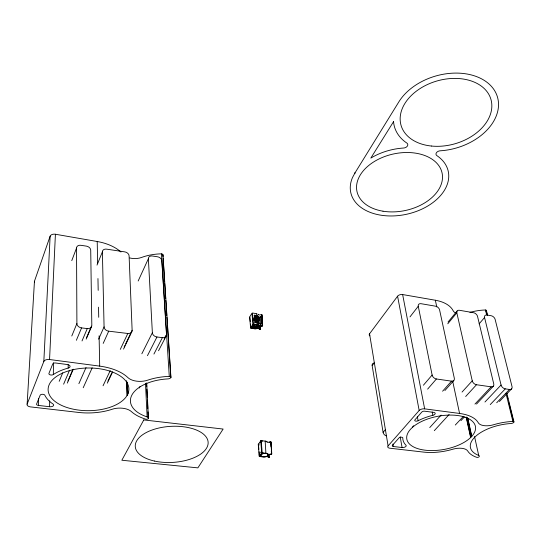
<?xml version="1.0" encoding="UTF-8"?>
<svg xmlns="http://www.w3.org/2000/svg" width="541" height="541" viewBox="0 0 541 541"><rect width="100%" height="100%" fill="white"/><g stroke="black" fill="none" stroke-linecap="round" stroke-linejoin="round"><path stroke-width="0.81" d="M68.166 368.096A3.537 1.914 0.6 0 0 70.032 366.169A3.537 1.914 0.6 0 0 67.314 364.526L55.595 362.997A2.401 1.298 0.9 0 0 52.741 363.958L48.94 373.398A2.495 1.339 0.9 0 0 50.327 374.899A2.495 1.339 0.9 0 0 53.349 374.541L53.809 374.23A44.977 23.777 -0.4 0 1 66.793 368.482L68.166 368.096L68.173 364.742M258.395 445.182L258.848 444.127M258.875 444.364L258.835 445.148M53.349 374.541L53.464 362.72M49.596 406.724A3.374 1.738 0.4 0 0 53.153 405.973A3.374 1.738 0.4 0 0 52.991 403.992L52.085 403.37A44.957 23.763 -0.4 0 1 45.045 395.633L44.883 395.275A2.435 1.265 0.8 0 0 42.475 394.281A2.435 1.265 0.8 0 0 40.129 395.261L36.605 404.012A2.292 1.177 0.7 0 0 38.384 405.425L49.596 406.724L49.664 400.827M258.754 323.423A3.733 2.191 -3.5 0 0 257.502 322.713L257.083 315.633A3.713 2.205 -3.5 0 1 258.314 316.37L258.977 323.376L258.639 323.775M38.384 405.425L38.512 398.67M255.819 322.071L254.662 321.902L254.486 315.153L255.44 315.565L255.623 322.47M255.629 322.429L255.068 315.234M260.823 316.701L261.269 323.775A3.746 2.205 -3.8 0 0 260.701 323.91L260.201 323.721L259.802 317.263L260.248 316.85A3.611 2.137 -3.7 0 1 260.823 316.701L261.283 316.938L261.688 323.396M254.601 324.83L254.926 326.886A3.733 2.191 -3.5 0 0 256.732 326.723L257.191 326.324L257.097 324.668M147.984 411.877L148.315 418.585A1.697 0.872 -2.4 0 1 145.745 419.153L145.258 419.005A43.239 22.756 -2.9 0 1 131.314 411.525A13.741 7.053 -1.6 0 0 112.129 409.267A44.957 23.763 -0.4 0 1 78.465 412.425L30.134 406.852A4.592 2.353 0.9 0 1 27.131 404.134L43.828 361.462A4.822 2.617 1.1 0 1 49.562 359.522L55.412 234.246L97.218 241.509A41.495 25.386 1.5 0 1 120.088 251.261M43.828 361.462L50.137 236.18A4.423 2.773 3.4 0 1 55.412 234.246M259.761 454.724L259.673 455.333M27.131 404.134L34.455 281.246L50.137 236.18M261.648 452.127L261.56 452.729M261.147 452.716L261.181 452.107M259.653 320.171L259.552 317.594M254.371 324.674C255.528 323.504 251.761 324.444 253.053 325.236A3.767 2.178 -5.3 0 1 254.256 324.708L254.229 324.397A3.767 2.178 -5.3 0 0 253.066 324.891L252.918 325.114M260.268 442.355L260.776 441.571M259.335 454.562L259.335 455.65M259.288 454.758L259.288 455.522M260.715 442.491L260.769 441.882M261.127 452.1L261.364 451.627M268.857 455.109L269.005 457.53A3.875 1.88 -6 0 1 267.836 456.881A1.238 0.602 -5.9 0 0 266.172 456.699A3.895 1.893 -5.8 0 1 263.149 456.996L259.261 456.455L261.858 452.891L265.888 453.223A3.895 1.893 -5.8 0 1 268.086 454.082A1.244 0.609 -5.9 0 0 269.749 454.264A3.875 1.88 -6 0 1 271.65 453.953L270.899 441.814A3.861 1.907 -6 0 0 269.005 442.139A1.238 0.609 -5.9 0 1 267.349 441.956A3.868 1.914 -5.8 0 0 265.171 441.084L260.796 440.692L258.388 444.425M259.274 454.555L259.734 454.251M254.189 320.015L254.493 319.819A3.713 2.205 -3.5 0 0 255.623 319.785M71.77 260.634L76.538 248.055A4.511 3.32 19.7 0 1 80.907 245.303L86.317 246.114A4.497 3.307 20 0 1 90.719 250.165L91.821 325.364A4.707 3.679 19.9 0 1 87.27 328.59L82.016 340.945M97.008 265.097L102.384 251.896A4.443 3.273 21.2 0 1 106.618 249.151L124.714 251.863A4.402 3.239 22.3 0 1 129.089 255.866L132.132 330.287L131.044 332.559M253.472 324.228L252.83 325.114M71.784 335.988L76.903 323.545L76.538 248.055M59.185 381.324L62.749 372.803M76.369 340.282L81.556 327.9A4.72 3.692 19.5 0 1 76.903 323.545M63.615 384.184L69.532 370.287M67.97 380.959L72.934 369.375M86.519 337.719L91.49 326.142M67.307 383.096L73.272 369.205M86.188 339.112L91.49 326.764M258.355 445.351L258.841 445.338M78.885 383.67L86.033 367.549M98.631 339.146L104.075 326.865L102.384 251.896M83.206 387.755L92.166 367.873M103.196 343.407L108.707 331.173A4.653 3.638 21.5 0 1 104.075 326.865M138.171 280.995L148.369 258.726A4.342 3.192 24 0 1 152.359 256.008L157.499 256.779A4.328 3.178 24.3 0 1 161.847 260.735L166.5 334.48A4.531 3.523 25.4 0 1 162.374 337.652L153.928 354.057M127.838 393.963L127.115 395.39A40.379 21.342 -0.4 0 1 59.591 404.391A40.379 21.342 -0.4 0 1 77.654 368.834A40.379 21.342 -0.4 0 1 127.838 393.963L127.426 383.008M103.054 385.767L110.229 370.612M120.278 349.398L127.811 333.479A4.605 3.598 22.9 0 0 132.132 330.287M107.936 381.053L111.906 372.715M124.187 346.957L124.91 345.442M125.627 343.927L130.327 334.074M107.287 383.163L112.704 371.809M123.537 349.087L131.848 331.674M261.851 314.639L262.534 325.486A3.753 2.164 -5.6 0 0 260.694 325.81A1.204 0.697 -5.5 0 1 259.085 325.56A3.767 2.178 -5.3 0 0 256.955 324.526L253.046 324.039L250.578 328.029L254.344 328.772A3.767 2.178 -5.3 0 0 257.273 328.515A1.197 0.69 -5.4 0 1 258.882 328.759A3.753 2.164 -5.6 0 0 260.032 329.543L259.91 329.192M251.842 326.879L251.125 327.893M141.843 353.773L152.366 332.756L148.369 258.726M147.456 355.687L156.958 336.996L162.374 337.652M164.187 338.957L166.114 335.224M139.233 388.012L140.004 386.517M158.533 350.757L166.256 335.853M259.335 454.386L259.68 454.176M261.553 452.905L261.114 452.878M263.386 453.338L263.102 453.446A3.895 1.893 -5.8 0 0 261.898 453.906C260.701 454.122 262.845 452.033 263.393 453.209M259.274 456.401L258.253 444.208M259.721 456.333L260.654 455.596A3.895 1.893 -5.8 0 0 261.073 456.252L259.748 456.408M249.658 317.033L251.964 313.185L252.931 324.14M254.054 315.802L254.622 315.153M254.182 320.096L254.676 319.603A3.327 1.975 -3.5 0 0 255.629 319.555M251.524 327.102L251.044 328.015L252.329 327.873A3.767 2.178 -5.3 0 1 251.917 327.143L251.511 326.947M258.977 323.376L258.767 323.788L258.368 316.377M254.696 322.794L255.034 322.24M256.813 319.832L256.887 319.346M258.375 317.263L258.591 316.911M255.237 322.72L255.48 322.314M260.214 324.316L260.701 323.91M259.504 317.75L259.802 317.263M259.721 317.378L260.248 316.85M257.063 322.693L257.144 322.308M254.946 326.886L255.082 326.669A3.347 1.968 -3.5 0 0 256.907 326.439L257.408 325.939L257.191 326.284M259.903 324.201L260.201 323.721M260.491 324.242A3.28 1.927 -3.8 0 1 261.1 324.045L261.269 323.775M260.573 328.61L260.262 329.462L260.559 328.603A2.597 1.495 -5.6 0 1 259.822 327.041M262.615 325.317L262.29 326.162A2.597 1.495 -5.6 0 0 259.876 327.298L259.89 327.291A2.597 1.495 -5.6 0 0 260.593 328.908L260.606 328.921M262.311 326.162L262.656 325.418L261.986 314.747M261.276 441.064L262.696 441.064M369.848 335.833A3.645 2.049 -9.4 0 1 369.544 333.811L397.588 296.204A3.807 2.225 -10.7 0 1 402.639 294.554L435.343 300.235A36.125 20.402 -11 0 1 453.115 310.676A11.679 6.6 -12.6 0 0 455.184 312.739M386.139 435.83A3.834 2.874 41.8 0 1 383.089 432.32L372.161 365.608L374.237 362.937M409.97 316.911L418.261 306.24A3.915 2.651 37.7 0 1 421.067 303.704L435.519 306.186A3.895 2.617 38.2 0 1 439.576 309.871L454.312 378.24A4.098 2.854 41.2 0 1 451.512 381.148L442.599 391.211M448.043 322.03L457.091 311.041M447.772 323.788L456.827 312.806A3.868 2.57 39 0 1 459.458 310.291L473.497 312.698A3.848 2.536 39.5 0 1 477.52 316.329L493.764 383.954A4.051 2.752 42.4 0 1 491.14 386.835L474.951 404.08M383.089 432.32L385.266 429.777M423.407 385.212L432.124 375.028L418.261 306.24M479.089 323.89L484.56 317.533A3.834 2.509 39.9 0 1 487.069 315.024L491.1 315.714A3.828 2.495 40 0 1 495.116 319.325L512.029 386.599A4.03 2.705 42.9 0 1 509.494 389.473L496.706 402.741M427.633 389.128L436.404 378.977L451.512 381.148M388.093 445.912L419.174 410.484A4.105 2.063 -10.2 0 1 424.644 408.854L459.58 413.446A38.844 18.786 -10.4 0 1 478.278 422.751A12.565 6.086 -11.8 0 0 493.642 424.726A38.113 17.806 -11.8 0 1 512.902 421.432A1.576 0.751 -12.2 0 1 513.727 422.413A2.813 1.346 -12.2 0 1 510.792 423.535A34.218 15.987 -11.8 0 0 475.181 436.77L474.017 437.953A34.218 15.987 -11.8 0 0 478.704 455.414A2.685 1.238 -11 0 1 479.028 456.814A1.495 0.69 -11.1 0 1 476.675 457.307L476.323 457.186A38.113 17.806 -11.8 0 1 467.722 451.005A11.997 5.593 -10.6 0 0 452.729 449.24A38.844 18.786 -10.4 0 1 423.61 452.1L389.439 448.158A3.915 1.887 -9.1 0 1 388.093 445.912L369.544 333.811M412.526 427.025L413.642 425.767M444.871 390.561L453.798 380.506M429.743 427.579L441.077 415.116M462.048 392.056L472.252 380.837L456.827 312.806M434.288 430.67L449.118 414.528M465.659 396.526L476.499 384.732L491.14 386.835M471.786 436.35L470.629 437.541A34.895 16.872 -10.4 0 1 411.356 445.581A34.895 16.872 -10.4 0 1 440.273 415.867A34.895 16.872 -10.4 0 1 471.786 436.35L467.83 418.24M455.299 425.023L463.394 416.401M460.912 420.661L464.388 416.969M476.54 404.046L493.331 386.193M484.952 402.004L501.067 385.009L484.56 317.533M490.241 404.587L505.294 388.871L509.494 389.473M499.417 401.49L511.637 388.83M261.851 453.933L261.763 452.317M418.125 420.742L418.626 420.479A38.844 18.786 -10.4 0 1 431.576 415.637L432.874 415.312A3.03 1.508 -10.4 0 0 435.174 413.703A3.03 1.508 -10.4 0 0 433.591 412.37L424.59 411.194A2.049 1.028 -10.2 0 0 421.858 412.005L414.961 419.823A2.13 1.055 -9.9 0 0 415.495 421.06A2.13 1.055 -9.9 0 0 418.125 420.742L417.348 416.597M252.992 324.938L253.093 325.209A3.381 1.954 -5.3 0 1 253.465 324.965M259.978 317.202L260.045 317.168A3.354 1.981 -3.7 0 1 260.64 316.979L260.661 316.979M254.27 315.721L254.284 315.714A3.232 1.921 -3.5 0 1 254.825 315.64L254.845 315.64M261.026 314.679L259.254 315.024L258.341 314.585M260.654 441.429L260.268 442.558M258.787 444.08L258.334 444.973L258.632 445.649M259.896 325.601L260.207 325.594A1.204 0.697 -5.5 0 0 260.674 325.499A3.753 2.164 -5.6 0 1 262.257 325.188M255.082 326.669L254.683 326.331M262.196 452.824L261.181 440.631M260.776 456.536L260.688 454.92M259.89 325.601L259.754 325.736A1.204 0.697 -5.5 0 1 259.071 325.405A3.767 2.178 -5.3 0 0 257.063 324.384M393.341 446.508L402.064 447.515A2.894 1.393 -9.4 0 0 405.304 446.873A2.894 1.393 -9.4 0 0 405.973 445.216L405.473 444.702A38.844 18.786 -10.4 0 1 402.795 438.305L402.808 438A2.083 1.014 -9.4 0 0 401.233 437.196A2.083 1.014 -9.4 0 0 398.9 438.027L392.441 445.344A1.961 0.947 -9.2 0 0 393.341 446.508L392.922 444.019M81.556 327.9L87.27 328.59M108.707 331.173L127.811 333.479M49.562 359.522L99.706 366.122M256.299 313.624L252.417 313.009L253.398 323.978M261.208 453.088L261.641 451.931M257.651 314.057L258.219 314.463M252.383 327.643L252.302 327.562A3.767 2.178 -5.3 0 1 251.89 326.825L251.856 326.744M258.584 323.714L258.591 323.728A3.347 1.968 -3.5 0 0 258.321 323.491M258.145 316.62L258.199 316.688A3.327 1.975 -3.5 0 0 256.921 315.897M251.876 326.771L251.917 327.143M261.215 453.013L261.08 452.513M260.715 441.564L260.83 442.085M486.42 310.507L487.63 315.423M506.856 393.233L513.943 421.899M469.953 312.394A35.496 19.415 -12.7 0 1 485.433 309.986A1.461 0.818 -13.2 0 1 486.237 311.061L487.049 314.335M507.262 396.215L507.871 398.67M508.878 402.761L513.328 420.776M485.433 309.986L486.643 314.903M506.038 393.571L512.902 421.432M474.538 436.506L478.704 455.414M467.478 417.611L471.61 436.54M466.518 417.611L470.819 437.351M466.153 416.976L470.629 437.541M435.343 300.235L436.756 306.855M452.682 381.216L459.573 413.452M432.218 411.992L432.874 415.312M402.639 294.554L424.644 408.854M397.588 296.204L419.174 410.484M400.191 436.763L402.064 447.515M260.038 329.239L260.052 329.395A3.753 2.164 -5.6 0 1 259.815 329.3M256.955 324.526L256.312 313.658M252.045 328.191L251.93 326.257M249.881 317.337L250.246 321.53M250.463 324.045L250.754 327.4M260.674 440.787L261.736 452.986M249.658 317.06L250.598 327.968M258.53 445.25L258.875 449.307M259.085 451.742L259.43 455.793M162.963 254.784L170.909 377.226M129.718 257.949A13.268 8.331 -0.1 0 0 141.58 257.442A39.993 24.419 -1.5 0 1 161.448 253.844A1.65 1.035 -1.2 0 1 162.902 255.149L163.01 256.826M163.118 258.503L164.64 281.983M164.748 283.66L165.729 298.754M165.837 300.431L166.811 315.525M166.919 317.195L167.358 323.903M167.467 325.581L170.834 377.571A3.199 1.731 -2.7 0 1 167.899 378.896A38.824 20.43 -2.9 0 0 132.193 394.504L131.47 395.924A38.824 20.43 -2.9 0 0 147.125 416.908A3.057 1.562 -2.4 0 1 148.315 418.585M161.448 253.844L169.272 376.374A1.785 0.967 -2.7 0 1 170.834 377.571M271.021 441.909L271.785 454.027M271.055 446.866L270.75 442.017A3.462 1.711 -6 0 0 269.114 442.322M271.312 450.91L271.514 454.142A3.489 1.691 -6 0 0 268.187 455.448L268.147 455.502A3.489 1.691 -6 0 0 269.168 457.334M261.729 314.869L261.83 316.485M262.128 321.347L262.378 325.405A3.374 1.948 -5.6 0 0 262.087 325.425M269.019 454.913L269.249 457.476M259.592 318.656L259.694 320.299M260.093 326.865L260.241 329.327M260.005 326.575L260.153 329.002A3.374 1.948 -5.6 0 1 259.93 328.908M267.721 453.791L267.748 455.508A3.503 1.704 -5.8 0 1 261.79 456.388A3.503 1.704 -5.8 0 1 263.92 453.473A3.503 1.704 -5.8 0 1 267.815 455.407L267.633 453.906M258.192 316.228L258.625 323.518M258.111 316.363L258.544 323.653M265.171 441.084L265.888 453.223M257.022 319.488L257.212 322.713M256.745 318.013L257.009 322.531M253.979 318.656L254.081 320.34M253.986 317.56L254.121 320.306M146.692 382.9L148.43 418.139M146.577 383.359L146.739 386.714M146.868 389.229L147.28 397.615M147.402 400.137L147.815 408.523M145.488 383.312L147.125 416.908M127.297 382.392L127.73 394.193M126.709 380.85L127.236 395.167M126.587 381.074L127.115 395.39M97.218 241.509L97.651 263.406M97.955 278.554L98.185 290.355M98.53 307.18L98.726 317.296M99.098 335.805L99.7 366.129A44.957 23.763 -0.4 0 1 127.906 377.604A14.384 7.811 -1.8 0 0 147.734 380.154A43.239 22.756 -2.9 0 1 169.272 376.374M254.459 328.637A3.767 2.178 -5.3 0 0 257.252 328.36A1.197 0.69 -5.4 0 1 258.185 328.272L258.578 328.238A1.197 0.69 -5.4 0 1 258.848 328.448M262.27 325.344A3.625 2.09 -5.6 0 1 262.52 325.33M257.367 322.97A3.347 1.968 -3.5 0 1 258.03 323.281M253.127 326.176A3.246 1.907 -3.5 0 1 252.904 326.04M259.957 326.838A2.597 1.495 -5.6 0 1 260.336 326.487M260.498 326.385A2.597 1.495 -5.6 0 1 261.594 325.952M259.396 328.928A3.753 2.164 -5.6 0 1 259.058 328.671M256.569 324.87A2.61 1.508 -5.3 0 1 258.043 326.737L258.077 326.69A2.61 1.508 -5.3 0 1 254.676 327.805A2.61 1.508 -5.3 0 1 253.195 325.946M253.465 325.621A2.61 1.508 -5.3 0 1 253.722 325.418M253.993 325.263A2.61 1.508 -5.3 0 1 255.183 324.877M258.334 327.332A3.381 1.954 -5.3 0 1 257.989 327.589M257.239 327.961A3.381 1.954 -5.3 0 1 256.704 328.13M253.979 328.15A3.381 1.954 -5.3 0 1 253.445 327.968M252.376 327.075A3.381 1.954 -5.3 0 1 252.255 326.507M253.655 324.87A3.381 1.954 -5.3 0 1 254.54 324.553M256.684 324.411A3.381 1.954 -5.3 0 1 257.577 324.62M257.807 324.708A3.381 1.954 -5.3 0 1 258.145 324.884M258.327 325.006A3.381 1.954 -5.3 0 1 258.612 325.249M260.485 325.831A3.374 1.948 -5.6 0 1 261.06 325.621M156.958 336.996A4.544 3.537 25 0 1 152.366 332.756M162.902 255.149A2.955 1.853 -1.2 0 1 162.543 255.636M120.528 251.626A41.495 25.386 1.5 0 1 120.947 251.998M34.448 282.226A4.227 2.516 3 0 1 34.455 281.246M505.294 388.871A4.037 2.719 42.8 0 1 501.067 385.009M372.161 365.608A3.659 2.651 38.3 0 1 373.047 363.383M373.364 363.214A3.659 2.651 38.3 0 1 373.723 363.092M436.404 378.977A4.112 2.888 40.7 0 1 432.124 375.028M486.237 311.061A2.617 1.461 -13.2 0 1 486.068 311.244M476.499 384.732A4.071 2.786 42 0 1 472.252 380.837M265.367 441.321A3.476 1.718 -5.8 0 1 266.564 441.727M266.99 442.058A3.476 1.718 -5.8 0 1 267.146 442.274M354.937 172.992L352.536 177.462A49.894 33.102 -12.3 0 0 409.375 213.6A49.894 33.102 -12.3 0 0 436.905 155.646A3.882 2.61 -14.7 0 1 436.431 152.731A3.882 2.61 -14.7 0 1 440.218 150.804A53.606 37.437 -16.1 0 0 497.193 113.279A53.606 37.437 -16.1 0 0 463.596 73.515A53.606 37.437 -16.1 0 0 398.859 101.857L354.659 173.431L354.937 172.992M143.784 419.931L121.84 460.242L197.871 467.87L223.129 429.054L143.784 419.931M393.544 121.651L370.808 158.114A49.894 33.102 -12.3 0 1 403.545 148.031A3.976 2.732 -13.2 0 0 407.38 146.043A3.976 2.732 -13.2 0 0 406.791 143.027A53.606 37.437 -16.1 0 1 393.544 121.671L393.544 121.671M254.453 328.069A2.61 1.508 -5.3 0 0 258.246 326.419A2.61 1.508 -5.3 0 0 254.243 325.466A2.61 1.508 -5.3 0 0 254.453 328.069M382.994 211.193A43.537 28.876 -12.3 0 0 442.153 173.363A43.537 28.876 -12.3 0 0 373.432 162.084A43.537 28.876 -12.3 0 0 382.994 211.193M431.346 146.029A46.776 32.663 -16.1 0 0 490.937 99.388A46.776 32.663 -16.1 0 0 415.691 91.666A46.776 32.663 -16.1 0 0 431.346 146.029M154.368 461.04A36.497 18.056 -3.3 0 0 208.136 442.295A36.497 18.056 -3.3 0 0 152.596 429.818A36.497 18.056 -3.3 0 0 154.368 461.04"/></g></svg>
